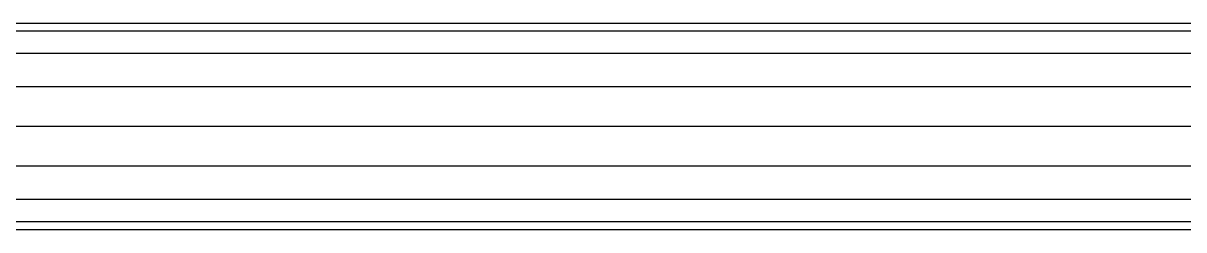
# Model space of a CAD drawing. Header units: metres. Extents: x 0 to 63075, y 0 to 44550.
# Drawn here: x 13599.5 to 13873.4, y 28281.4 to 28330.2 of the extents above; entities that cross this region are included whole.
import ezdxf

# ---------------------------------------------------------------- set-up
doc = ezdxf.new("R2010")
doc.units = ezdxf.units.M
doc.header["$LTSCALE"] = 75
doc.layers.add('SDM', color=7, linetype='Continuous')
doc.layers.add('SL1', color=8, linetype='Continuous')

# ---------------------------------------------------------------- blocks, each defined once
blk = doc.blocks.new('A$C52ce5e24')
at = {"layer": 'SL1'}
for p, q in [((4418.46, 6778.73), (8390.53, 6778.73)), ((8390.53, 6776.88), (4418.46, 6776.87)), ((8390.53, 6771.59), (4418.46, 6771.58)), ((8390.53, 6763.67), (4418.46, 6763.66)), ((8390.53, 6754.33), (4418.46, 6754.33)), ((8390.53, 6745), (4418.46, 6744.99)), ((8390.53, 6737.08), (4418.46, 6737.07)), ((8390.53, 6731.79), (4418.46, 6731.78)), ((8390.53, 6729.93), (4418.46, 6729.93))]:
    blk.add_line(p, q, dxfattribs=at)

msp = doc.modelspace()

# ---------------------------------------------------------------- block references
at = {"layer": 'SDM'}
msp.add_blockref('A$C52ce5e24', (8259.51, 21551.5), dxfattribs=at)

doc.saveas('drawing.dxf')
